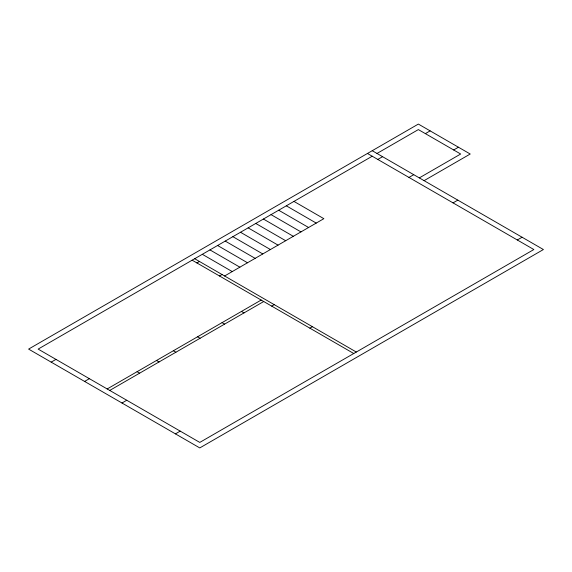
<?xml version="1.0" encoding="UTF-8"?>
<svg xmlns="http://www.w3.org/2000/svg" width="572" height="572" viewBox="0 0 572 572"><rect width="100%" height="100%" fill="white"/><g stroke="black" fill="none" stroke-linecap="round" stroke-linejoin="round"><path stroke-width="0.86" d="M372.222 156.22L38.145 349.099L199.778 442.413L533.855 249.535L367.453 153.468M376.998 153.468L418.361 129.587L460.674 154.018L419.312 177.899M196.911 262.948L199.456 261.475M377.792 159.438L382.568 156.678M425.361 133.626L430.13 130.874M51.187 362.14L55.963 359.388M219.505 275.99L222.05 274.517M224.596 275.99L323.859 218.676L293.951 201.408M453.675 149.971L458.451 147.219M408.973 177.434L413.749 174.682M424.088 180.652L470.22 154.018L418.361 124.074L28.6 349.099L199.778 447.926L543.4 249.535L372.222 150.708M84.599 381.431L89.368 378.671M107.186 388.96L261.182 300.05M109.731 390.433L263.728 301.523M271.686 306.113L274.231 304.647M453.038 202.881L457.814 200.121M121.986 403.01L126.755 400.257M309.86 328.156L312.405 326.691M175.432 433.876L180.209 431.116M517.31 239.983L522.086 237.23M286.315 205.82L316.223 223.087M278.686 210.224L308.587 227.492M271.049 214.636L300.951 231.903M263.413 219.04L293.314 236.307M255.777 223.452L285.685 240.719M248.141 227.863L278.049 245.131M240.505 232.268L270.413 249.535M232.868 236.679L262.777 253.947M225.232 241.084L255.141 258.351M217.596 245.495L247.504 262.762M209.96 249.907L239.868 267.174M202.324 254.311L232.232 271.578M194.687 258.723L356.313 352.037M192.142 260.188L353.768 353.51M241.455 311.44L244.001 312.913M222.05 322.644L224.596 324.117M197.547 336.794L200.093 338.259M173.366 350.75L175.911 352.223M156.506 360.489L159.052 361.954M137.094 371.693L139.639 373.166"/></g></svg>
